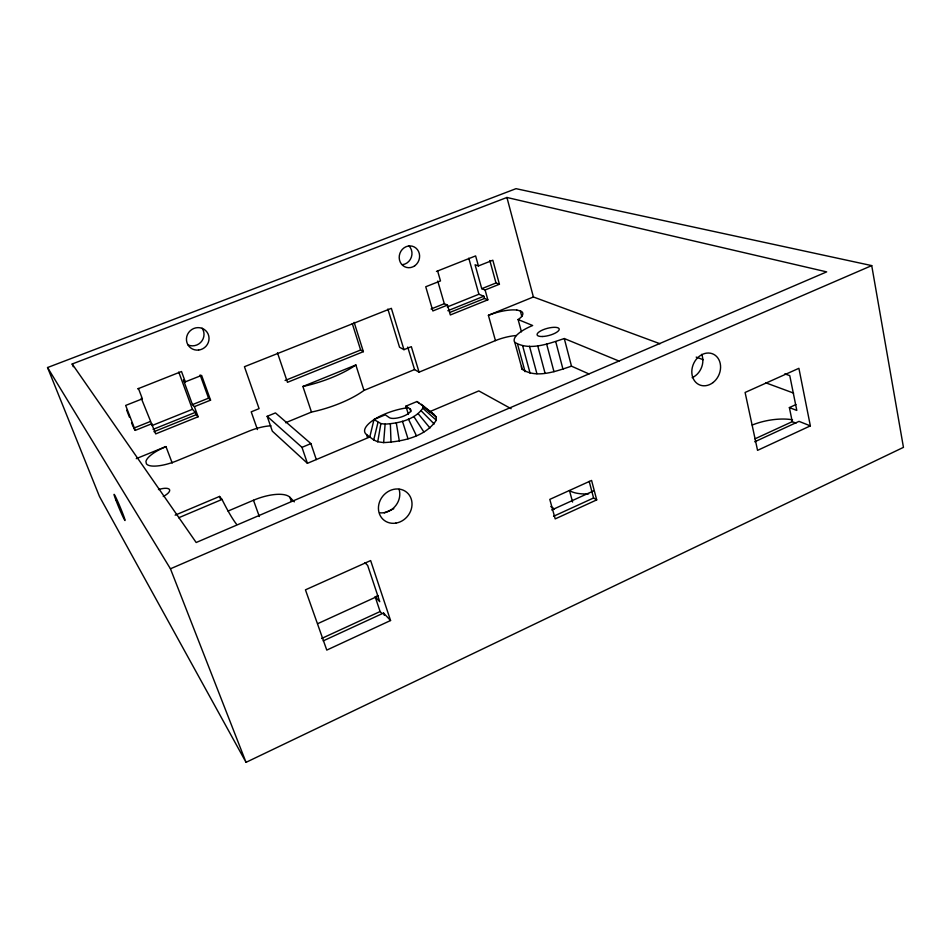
<?xml version="1.0" encoding="UTF-8"?>
<svg xmlns="http://www.w3.org/2000/svg" width="951" height="951" viewBox="0 0 951 951"><rect width="100%" height="100%" fill="white"/><g stroke="black" fill="none" stroke-linecap="round" stroke-linejoin="round"><path stroke-width="1.43" d="M407.694 407.741A33.333 11.709 -17.4 0 0 373.933 419.7A33.333 11.709 -17.4 0 0 366.563 434.559L373.707 439.956L377.749 441.775L383.645 442.595L385.107 424.122C398.564 423.326 414.66 419.902 422.803 408.241L422.791 405.958L416.954 401.524L405.875 406.172L408.419 414.434M377.749 441.775L380.887 423.587L374.016 419.522L369.784 436.996L307.423 463.315L272.331 431.172L267.16 416.312L275.457 412.912L310.906 443.606L316.303 459.559M373.707 439.956L377.987 422.363M383.645 442.595C402.487 441.668 425.252 436.818 436.319 420.211L436.212 416.966L433.929 414.446L421.21 404.199M521.445 331.828L518.105 319.524L518.83 319.072A24.904 7.56 -15.7 0 0 520.304 310.858L516.726 310.038M246.036 762.333L903.45 447.362L871.722 265.602L516.024 188.667L47.55 367.538L99.415 496.374L246.036 762.333L170.443 568.793L47.55 367.538M390.564 620.516L326.775 650.092L305.449 589.846L370.64 560.579L390.564 620.516L383.55 613.038L323.197 640.891M810.359 425.87L757.555 450.358L745.097 392.466L798.899 368.31L810.359 425.87L799.006 421.364L754.737 441.787M321.616 638.478L380.103 611.541L381.933 613.49M754.963 438.839L792.254 421.662L795.963 423.147M596.705 499.893L555.194 518.901L549.797 499.382L591.581 480.445L596.705 499.893L593.579 497.979L589.192 481.384M380.103 611.541L375.205 596.895L377.844 595.695M792.254 421.662L789.378 407.575L795.963 404.567M317.777 623.63L378.236 595.992M553.541 516.286L593.579 497.979M551.723 509.974L593.293 491.025M384.299 512.922L393.785 508.737M170.443 568.793L871.722 265.602M228.038 511.067L253.477 500.25A31.252 11.709 -20 0 1 289.865 497.266L294.323 501.855M178.693 517.76L222.011 499.441A65.357 7.846 67.3 0 0 236.514 524.203M425.014 408.003L429.614 411.712L478.817 390.909L511.127 408.704M175.15 515.157L219.55 496.434L222.011 499.441M267.16 416.312L301.978 447.35L310.906 443.606M374.016 419.522L385.262 414.814L389.292 417.608A11.626 4.03 -17.3 0 0 403.83 416.039A11.626 4.03 -17.3 0 0 410.047 408.882L405.875 406.172M407.717 347.067L414.553 369.57L419.058 372.162L495.447 340.601A24.738 7.893 -15.4 0 1 516.215 335.525M285.585 422.731L311.476 412.068A53.482 16.88 -18.2 0 0 363.971 390.421L414.553 369.57M136.266 458.644L165.95 446.554L172.202 463.066M387.865 309.039L399.539 347.234L403.961 349.671L411.343 346.663L419.058 372.162M495.447 340.601L488.386 315.316L533.392 296.974L660.018 343.751M311.476 412.068L302.905 386.475L355.852 364.97L363.971 390.421M153.979 431.695L196.168 414.695L198.105 416.776L155.702 433.894L141.235 398.184M449.823 312.451L484.487 298.483L487.839 299.827L485.105 289.984L481.753 288.688L475.072 264.758L478.412 265.935L492.832 260.229L499.418 284.242L485.105 289.984M285.098 380.483L360.643 350.016L363.377 351.656L287.475 382.326L277.466 352.809M487.839 299.827L450.334 314.959L447.481 305.081L444.307 303.702L431.065 309.004M150.127 421.578L133.651 428.176L135.268 430.363L151.839 423.718M192.459 404.615L208.554 398.172L210.563 400.157L194.396 406.648L192.459 404.615L183.412 379.948L185.302 381.85L201.612 375.395L210.563 400.157M481.753 288.688L495.994 282.982L499.418 284.242M447.481 305.081L432.848 310.953L425.739 286.762L440.491 280.925L437.579 270.869M151.91 425.596L192.435 409.31L195.312 412.377L196.168 414.695M447.291 306.947L478.9 294.251L483.857 296.225L484.487 298.483M153.099 429.365L195.312 412.377M447.838 310.727L483.857 296.225M137.693 388.876L181.51 371.52L185.302 381.85M436.45 271.439L475.619 255.914L478.412 265.935M72.181 363.983L506.931 197.475L826.669 271.879L196.179 542.51L72.181 363.983L73.263 366.717M518.105 319.524L532.643 325.515A35.187 11.246 -15 0 0 514.788 342.348L522.17 369.309C536.733 378.914 556.371 371.104 571.492 366.171L588.966 373.957M514.788 342.348C529.743 351.264 548.989 343.513 564.288 338.544L619.16 361.118M380.887 423.587L385.107 424.122M784.813 373.874L789.77 375.621L796.807 410.44L789.378 407.575M696.203 357.112L703.158 359.68M765.769 382.813L793.598 393.096M429.614 411.712L433.929 414.446M550.784 506.514L554.433 508.916M416.954 401.524L419.26 403.367M422.791 405.958L436.212 416.966M422.803 408.241L436.319 420.211M364.97 562.73L367.668 565.441L379.758 601.698L375.205 596.895M421.234 410.88L434.191 423.98M418.167 413.709L429.959 427.998M413.804 416.514L423.884 431.992M408.443 419.106L416.383 435.665M135.268 430.363L125.663 405.435L142.377 398.826L138.43 388.448M126.745 410.261L129.407 417.156M131.535 422.672L133.128 426.797M178.752 372.055L192.435 409.31M219.55 496.434L220.513 499.061M194.396 406.648L198.105 416.776M200.126 374.908L208.554 398.172M253.477 500.25L259.338 516.536M257.448 429.567L251.219 411.842L259.088 408.645L244.443 366.706L391.372 308.338L403.961 349.671M289.865 497.266L291.303 501.403M301.978 447.35L307.423 463.315M383.55 613.038L384.311 615.309M366.563 434.559L367.443 437.305M402.463 421.305L408.003 438.756M354.141 322.377L363.377 351.656M352.298 323.649L360.643 350.016M410.047 408.882L410.891 411.652M437.745 281.08L444.307 303.702M468.784 258.185L478.9 294.251M489.813 260.491L495.994 282.982M522.681 345.902L530.087 373.184M517.665 344.559L525.071 371.698M572.597 502.057L569.494 490.597A34.949 14.729 -13.9 0 0 588.645 493.878M520.304 310.858L521.849 316.552M529.505 346.295L536.911 373.707M537.695 345.677L545.054 373.196M546.659 344.096L553.969 371.698M506.931 197.475L533.392 296.974M555.741 341.659L563.004 369.297M564.288 338.544L571.492 366.171M396.294 422.933L399.337 441.05M390.362 423.896L391.016 442.358M488.457 315.34A24.904 7.56 -15.7 0 1 516.821 310.062M165.997 446.637A27.032 8.571 -20.4 0 0 145.943 461.58L146.406 463.791A27.032 8.571 -20.4 0 0 177.064 460.724L249.103 431.076A27.353 9.023 -19.3 0 1 270.987 425.81M399.063 489.266A17.605 15.668 -50.2 0 1 379.829 512.815M701.672 354.343A16.5 13.659 -66.2 0 1 692.15 377.678M408.764 245.715A10.853 9.997 -70.9 0 1 411.367 257.162A10.853 9.997 -70.9 0 1 402.332 264.675M202.076 328.178A11.317 10.925 -41.1 0 1 188.084 344.94M752.241 425.038A36.293 14.883 -10.8 0 1 792.528 419.795M355.852 364.97A53.838 16.048 -18.1 0 1 302.905 386.475M522.17 369.309A34.937 11.816 -14.8 0 1 521.552 366.301M158.46 489.575A12.601 4.256 -21 0 1 169.433 489.468A12.601 4.256 -21 0 1 163.263 496.505M115.879 500.036A14.194 0.678 67.3 0 0 124.973 520.494A14.194 0.678 67.3 0 0 117.888 501.807A14.194 0.678 67.3 0 0 115.879 500.036M395.842 523.121A17.998 15.941 -50.4 0 0 409.465 495.352A17.998 15.941 -50.4 0 0 380.376 499.964A17.998 15.941 -50.4 0 0 395.842 523.121M713.036 382.552A16.845 13.849 -66.1 0 0 713.737 354.354A16.845 13.849 -66.1 0 0 691.817 371.33A16.845 13.849 -66.1 0 0 713.036 382.552M414.826 265.733A10.996 10.104 -70.7 0 0 414.196 246.927A10.996 10.104 -70.7 0 0 399.206 257.78A10.996 10.104 -70.7 0 0 414.826 265.733M198.569 350.063A11.483 11.067 -41.7 0 0 207.08 332.208A11.483 11.067 -41.7 0 0 187.561 334.36A11.483 11.067 -41.7 0 0 198.569 350.063M542.26 336.511A11.448 3.661 -15 0 0 559.224 329.403A11.448 3.661 -15 0 0 542.926 329.831A11.448 3.661 -15 0 0 542.26 336.511"/></g></svg>
